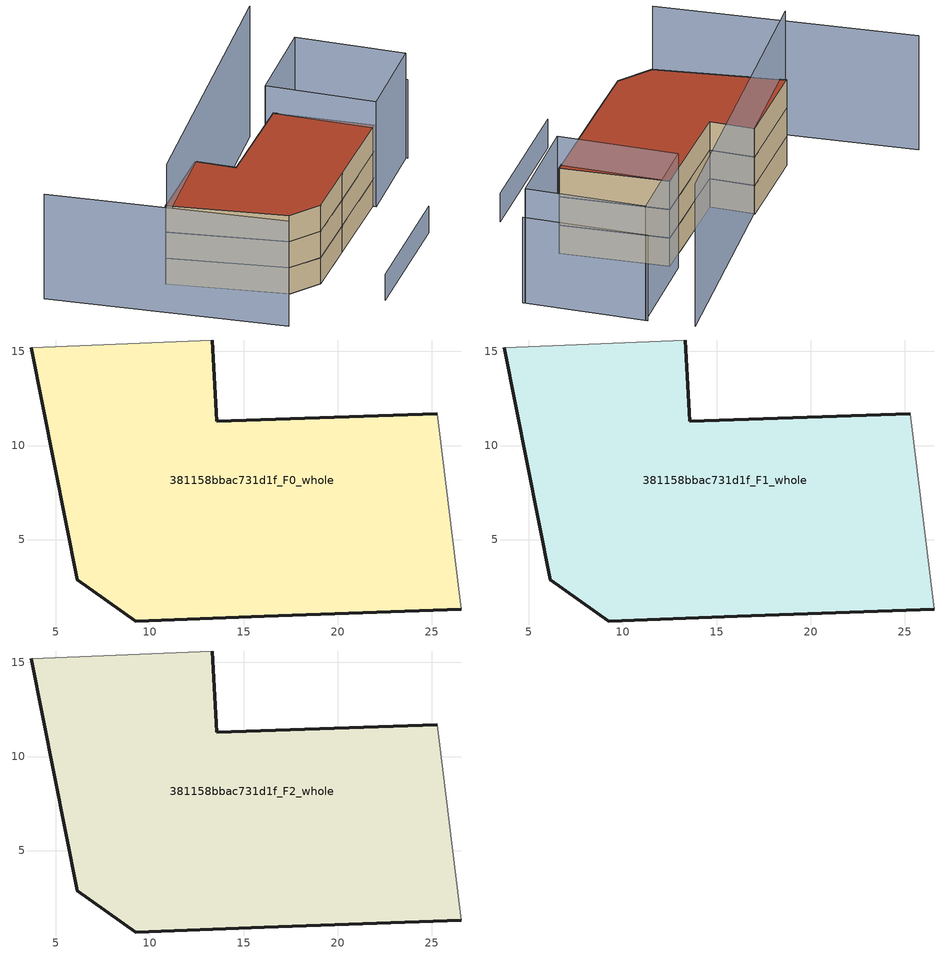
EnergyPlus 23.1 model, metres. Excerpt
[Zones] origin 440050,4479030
381158bbac731d1f_F0_whole
 floor ground (EU_floor_Construction): 26.56,1.31 25.29,11.68 13.57,11.3 13.33,15.61 3.71,15.19 6.15,2.87 9.25,0.67 16.09,0.91 z0
 wall outside (EU_wall_Construction): 13.33,15.61 13.57,11.3 25.29,11.68 / 26.56,1.31 16.09,0.91 9.25,0.67 6.15,2.87 3.71,15.19 z0:3
 wall adiabatic (EU_wall_Construction): 25.29,11.68 26.56,1.31 / 3.71,15.19 13.33,15.61 z0:3
381158bbac731d1f_F1_whole
 floor to 381158bbac731d1f_F0_whole (EU_floor_Construction): 26.56,1.31 25.29,11.68 13.57,11.3 13.33,15.61 3.71,15.19 6.15,2.87 9.25,0.67 16.09,0.91 z3
 wall outside (EU_wall_Construction): 13.33,15.61 13.57,11.3 25.29,11.68 / 26.56,1.31 16.09,0.91 9.25,0.67 6.15,2.87 3.71,15.19 z3:6
 wall adiabatic (EU_wall_Construction): 25.29,11.68 26.56,1.31 / 3.71,15.19 13.33,15.61 z3:6
381158bbac731d1f_F2_whole
 floor to 381158bbac731d1f_F1_whole (EU_floor_Construction): 26.56,1.31 25.29,11.68 13.57,11.3 13.33,15.61 3.71,15.19 6.15,2.87 9.25,0.67 16.09,0.91 z6
 wall outside (EU_wall_Construction): 13.33,15.61 13.57,11.3 25.29,11.68 / 26.56,1.31 16.09,0.91 9.25,0.67 6.15,2.87 3.71,15.19 z6:9
 wall adiabatic (EU_wall_Construction): 25.29,11.68 26.56,1.31 / 3.71,15.19 13.33,15.61 z6:9
 roof outside (EU_roof_Construction): 25.29,11.68 26.56,1.31 16.09,0.91 9.25,0.67 6.15,2.87 3.71,15.19 13.33,15.61 13.57,11.3 z9
shading: 8.26,-6.56 22.79,-5.85 z0:3; -3.27,25.53 0.01,0.67 / 35.56,13.18 36.32,1.62 / 36.32,1.62 25.96,0.94 / 25.96,0.94 25.21,12.5 / 25.21,12.5 35.56,13.18 z0:12; 36.33,1.41 35.55,13.35 z0:9; 34.96,17.78 1.74,14.3 z0:15
[Building]
EU S2 Campaign: North Axis=0; Terrain=City; Solar Distribution=FullExterior
[Site:Location]
Madrid: Latitude=40.5; Longitude=-3.5; Time Zone=1; Elevation=609
[SizingPeriod:WeatherFileDays]
AnnualSizingPeriod: Begin Month=1; Begin Day of Month=1; End Month=12; End Day of Month=31; Day of Week for Start Day=Monday; Use Weather File Daylight Saving Period=No; Use Weather File Rain and Snow Indicators=No
[MATERIAL]
EU_InternalMass_Material: Roughness=MediumRough; Thickness=0.1; Conductivity=1; Density=1800; Specific Heat=900; Thermal Absorptance=0.9; Solar Absorptance=0.7; Visible Absorptance=0.7
[MATERIAL:NOMASS] Roughness=MediumRough; Thermal Absorptance=0.9; Solar Absorptance=0.7; Visible Absorptance=0.7
Name | Thermal Resistance
EU_wall_NoMass | 1.60022
EU_roof_NoMass | 1.57597
EU_floor_NoMass | 0.470652
[CONSTRUCTION]
EU_wall_Construction: EU_wall_NoMass
EU_roof_Construction: EU_roof_NoMass
EU_floor_Construction: EU_floor_NoMass
EU_InternalMass_Construction: EU_InternalMass_Material
[ZONE] Type=1; Multiplier=1; Ceiling Height=autocalculate; Volume=749.376; Floor Area=autocalculate; Part of Total Floor Area=Yes
381158bbac731d1f_F0_whole; 381158bbac731d1f_F1_whole; 381158bbac731d1f_F2_whole
[INTERNALMASS] Construction=EU_InternalMass_Construction; Surface Area=249.792
Name | Zone or ZoneList
381158bbac731d1f_F0_whole_EU_InternalMass | 381158bbac731d1f_F0_whole
381158bbac731d1f_F1_whole_EU_InternalMass | 381158bbac731d1f_F1_whole
381158bbac731d1f_F2_whole_EU_InternalMass | 381158bbac731d1f_F2_whole
[OTHEREQUIPMENT] Fuel Type=Electricity; Design Level Calculation Method=Watts/Area; Power per Zone Floor Area=1; Fraction Latent=0; Fraction Radiant=0; Fraction Lost=0; Carbon Dioxide Generation Rate=0; EndUse Subcategory=EU_Step8_InternalGains
Name | Zone or ZoneList or Space or SpaceList | Schedule
EU_Step8_InternalGain_381158bbac731d1f_F0_whole_f000 | 381158bbac731d1f_F0_whole | EU_Step8_GainSchedule_381158bbac731d1f_F0_whole_f000
EU_Step8_InternalGain_381158bbac731d1f_F1_whole_f000 | 381158bbac731d1f_F1_whole | EU_Step8_GainSchedule_381158bbac731d1f_F1_whole_f000
EU_Step8_InternalGain_381158bbac731d1f_F2_whole_f000 | 381158bbac731d1f_F2_whole | EU_Step8_GainSchedule_381158bbac731d1f_F2_whole_f000
[ZONEVENTILATION:DESIGNFLOWRATE] Schedule=EU_AlwaysOn; Design Flow Rate Calculation Method=AirChanges/Hour; Air Changes per Hour=0.480704; Ventilation Type=Natural; Fan Pressure Rise=0; Fan Total Efficiency=1; Constant Term Coefficient=1; Temperature Term Coefficient=0; Velocity Term Coefficient=0; Velocity Squared Term Coefficient=0; Minimum Indoor Temperature=-100; Maximum Indoor Temperature=100; Delta Temperature=-100; Minimum Outdoor Temperature=-100; Maximum Outdoor Temperature=100; Maximum Wind Speed=40
Name | Zone or ZoneList or Space or SpaceList
EU_ConstantAir_381158bbac731d1f_F0_whole | 381158bbac731d1f_F0_whole
EU_ConstantAir_381158bbac731d1f_F1_whole | 381158bbac731d1f_F1_whole
EU_ConstantAir_381158bbac731d1f_F2_whole | 381158bbac731d1f_F2_whole
[HVACTEMPLATE:THERMOSTAT] Constant Heating Setpoint=20; Constant Cooling Setpoint=50
EU_HeatOnly_381158bbac731d1f_F0_whole; EU_HeatOnly_381158bbac731d1f_F1_whole; EU_HeatOnly_381158bbac731d1f_F2_whole
[HVACTEMPLATE:ZONE:IDEALLOADSAIRSYSTEM] System Availability Schedule=EU_AlwaysOn; Maximum Heating Supply Air Temperature=50; Minimum Cooling Supply Air Temperature=13; Maximum Heating Supply Air Humidity Ratio=0.0156; Minimum Cooling Supply Air Humidity Ratio=0.0077; Heating Limit=NoLimit; Cooling Limit=NoLimit; Heating Availability Schedule=EU_AlwaysOn; Cooling Availability Schedule=EU_CoolingOff; Dehumidification Control Type=ConstantSensibleHeatRatio; Cooling Sensible Heat Ratio=0.7; Dehumidification Setpoint=60; Humidification Control Type=None; Humidification Setpoint=30; Outdoor Air Method=None; Outdoor Air Flow Rate per Person=0.00944; Outdoor Air Flow Rate per Zone Floor Area=0; Outdoor Air Flow Rate per Zone=0; Demand Controlled Ventilation Type=None; Outdoor Air Economizer Type=NoEconomizer; Heat Recovery Type=None; Sensible Heat Recovery Effectiveness=0.7; Latent Heat Recovery Effectiveness=0.65
Name | Template Thermostat
381158bbac731d1f_F0_whole | EU_HeatOnly_381158bbac731d1f_F0_whole
381158bbac731d1f_F1_whole | EU_HeatOnly_381158bbac731d1f_F1_whole
381158bbac731d1f_F2_whole | EU_HeatOnly_381158bbac731d1f_F2_whole
[SIZING:ZONE] Zone Cooling Design Supply Air Temperature Input Method=SupplyAirTemperature; Zone Cooling Design Supply Air Temperature=13; Zone Heating Design Supply Air Temperature Input Method=SupplyAirTemperature; Zone Heating Design Supply Air Temperature=50; Zone Cooling Design Supply Air Humidity Ratio=0.008; Zone Heating Design Supply Air Humidity Ratio=0.008; Cooling Design Air Flow Method=DesignDay; Cooling Design Air Flow Rate=0; Cooling Minimum Air Flow per Zone Floor Area=0.000762; Cooling Minimum Air Flow=0; Cooling Minimum Air Flow Fraction=0.2; Heating Design Air Flow Method=DesignDay; Heating Design Air Flow Rate=0; Heating Maximum Air Flow per Zone Floor Area=0.002032; Heating Maximum Air Flow=0.141576; Heating Maximum Air Flow Fraction=0.3; Account for Dedicated Outdoor Air System=No; Dedicated Outdoor Air System Control Strategy=NeutralSupplyAir; Dedicated Outdoor Air Low Setpoint Temperature for Design=autosize; Dedicated Outdoor Air High Setpoint Temperature for Design=autosize; Zone Load Sizing Method=Sensible Load Only No Latent Load; Zone Latent Cooling Design Supply Air Humidity Ratio Input Method=HumidityRatioDifference; Zone Cooling Design Supply Air Humidity Ratio Difference=0.005; Zone Latent Heating Design Supply Air Humidity Ratio Input Method=HumidityRatioDifference; Zone Humidification Design Supply Air Humidity Ratio Difference=0.005
381158bbac731d1f_F0_whole; 381158bbac731d1f_F1_whole; 381158bbac731d1f_F2_whole
[SCHEDULE:CONSTANT]
Name | Hourly Value
EU_AlwaysOn | 1
EU_CoolingOff | 0
[SCHEDULE:FILE] Column Number=1; Rows to Skip at Top=0; Number of Hours of Data=8760; Column Separator=Comma; Interpolate to Timestep=No; Minutes per Item=60; Adjust Schedule for Daylight Savings=Yes
Name | File
EU_Step8_GainSchedule_381158bbac731d1f_F0_whole_f000 | ../../schedules/381158bbac731d1f/381158bbac731d1f_F0_whole_f000_gain.csv
EU_Step8_GainSchedule_381158bbac731d1f_F1_whole_f000 | ../../schedules/381158bbac731d1f/381158bbac731d1f_F1_whole_f000_gain.csv
EU_Step8_GainSchedule_381158bbac731d1f_F2_whole_f000 | ../../schedules/381158bbac731d1f/381158bbac731d1f_F2_whole_f000_gain.csv
